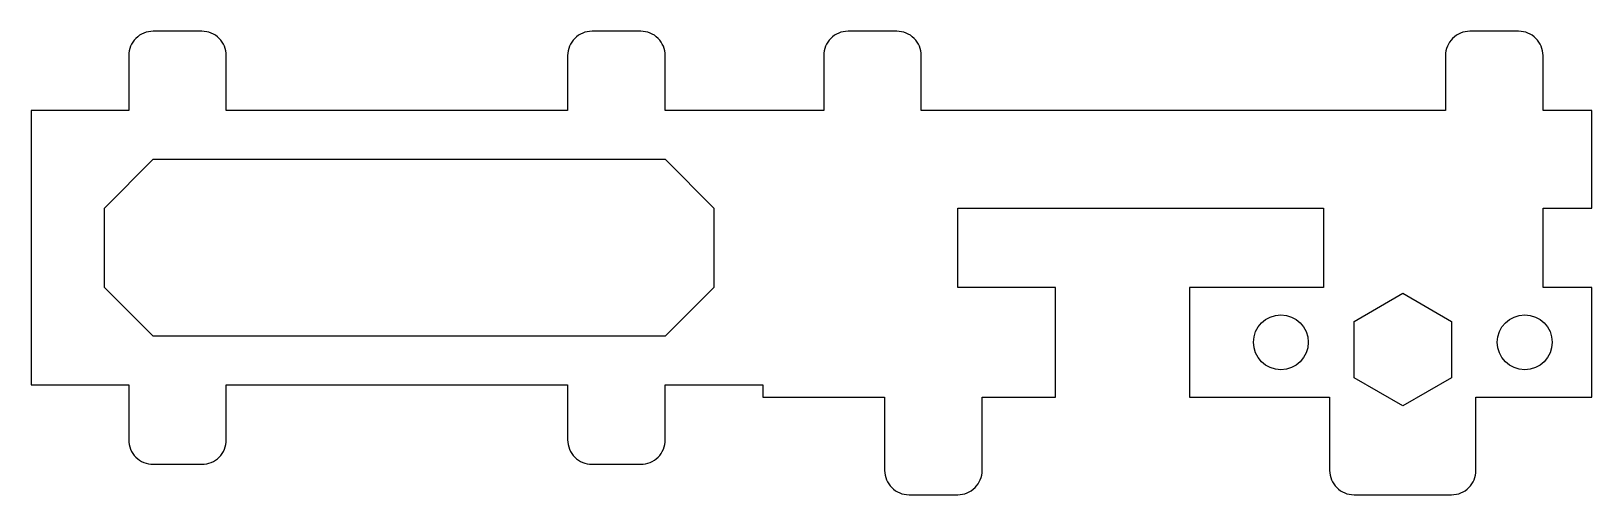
# Model space of a CAD drawing. Header units: millimetres. Extents: x -128 to 0, y -31 to 7.
import ezdxf

# ---------------------------------------------------------------- set-up
doc = ezdxf.new("R2010")
doc.units = ezdxf.units.MM

msp = doc.modelspace()

# ---------------------------------------------------------------- linework, layer by layer
msp.add_lwpolyline([(0, 0), (-4, 0), (-4, 4.5, 0.414214), (-6, 6.5), (-10, 6.5, 0.414214), (-12, 4.5), (-12, 0), (-55, 0), (-55, 4.5, 0.414214), (-57, 6.5), (-61, 6.5, 0.414214), (-63, 4.5), (-63, 0), (-76, 0), (-76, 4.5, 0.414214), (-78, 6.5), (-82, 6.5, 0.414214), (-84, 4.5), (-84, 0), (-112, 0), (-112, 4.5, 0.414214), (-114, 6.5), (-118, 6.5, 0.414214), (-120, 4.5), (-120, 0), (-128, 0), (-128, -22.5), (-120, -22.5), (-120, -27, 0.414214), (-118, -29), (-114, -29, 0.414214), (-112, -27), (-112, -22.5), (-84, -22.5), (-84, -27, 0.414214), (-82, -29), (-78, -29, 0.414214), (-76, -27), (-76, -22.5), (-68, -22.5), (-68, -23.5), (-58, -23.5), (-58, -29.5, 0.414214), (-56, -31.5), (-52, -31.5, 0.414214), (-50, -29.5), (-50, -23.5), (-44, -23.5), (-44, -14.5), (-52, -14.5), (-52, -8), (-22, -8), (-22, -14.5), (-33, -14.5), (-33, -23.5), (-21.5, -23.5), (-21.5, -29.5, 0.414214), (-19.5, -31.5), (-11.5, -31.5, 0.414214), (-9.5, -29.5), (-9.5, -23.5), (0, -23.5), (0, -14.5), (-4, -14.5), (-4, -8), (0, -8)], format="xyb", close=True)
for points in [[(-122, -8), (-118, -4), (-76, -4), (-72, -8), (-72, -14.5), (-76, -18.5), (-118, -18.5), (-122, -14.5)], [(-15.5, -14.98), (-11.5, -17.29), (-11.5, -21.91), (-15.5, -24.22), (-19.5, -21.91), (-19.5, -17.29)]]:
    msp.add_lwpolyline(points, close=True)
for centre in [(-25.5, -19), (-5.5, -19)]:
    msp.add_circle(centre, 2.25)

doc.saveas('drawing.dxf')
